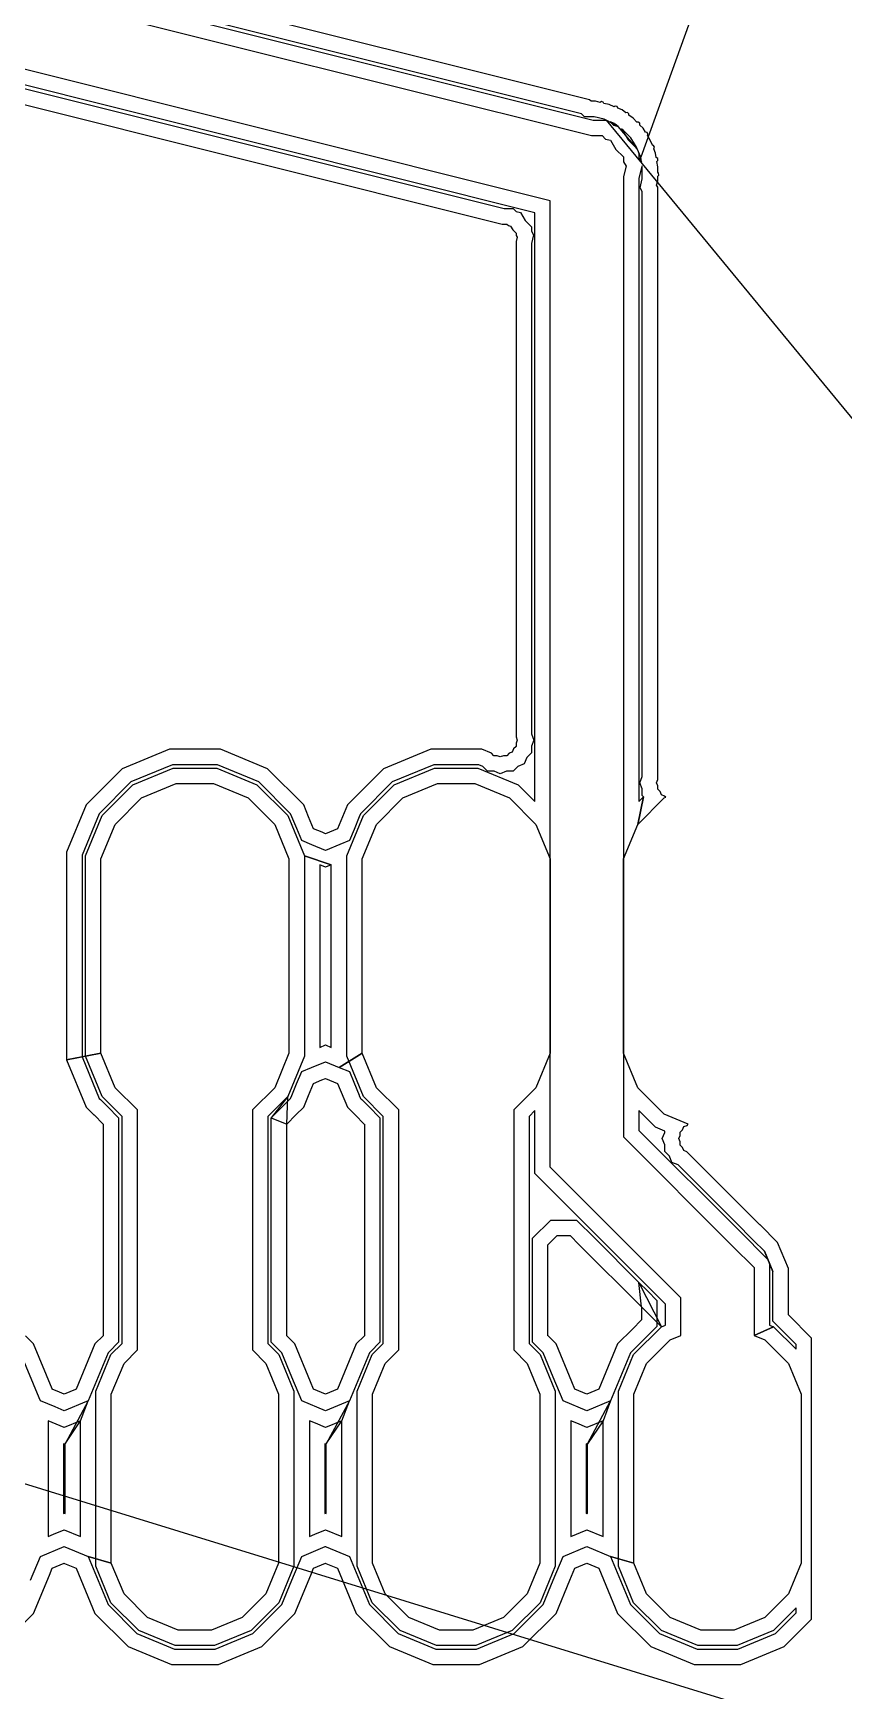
# Model space of a CAD drawing. Extents: x -122 to 0, y 0 to 97.
# Drawn here: x -69.52 to -61.64, y 48.74 to 64.85 of the extents above; entities that cross this region are included whole.
import ezdxf

# ---------------------------------------------------------------- set-up
doc = ezdxf.new("R2010")
doc.units = 0
doc.layers.add('milling', color=1, linetype='CONTINUOUS')
doc.layers.add('rapid_move', color=62, linetype='CONTINUOUS')

msp = doc.modelspace()

# ---------------------------------------------------------------- linework, layer by layer
at = {"layer": 'milling'}
for p, q in [((-73.7894, 66.4347), (-64.0728, 64.0055)), ((-64.1859, 64.0681), (-73.491, 66.3943)), ((-64.1091, 64.2035), (-73.4727, 66.5443)), ((-73.9394, 66.3175), (-64.0911, 63.8555)), ((-64.4905, 63.2224), (-74.3389, 65.6844)), ((-64.6405, 63.1052), (-71.4498, 64.8076)), ((-70.8011, 64.4564), (-64.9571, 62.9955)), ((-70.7243, 64.5918), (-64.9389, 63.1455)), ((-64.0944, 64.1887), (-64.1091, 64.2035)), ((-64.0501, 64.1887), (-64.0944, 64.1887)), ((-64.0069, 64.1779), (-64.0501, 64.1887)), ((-63.9926, 64.1866), (-64.0069, 64.1779)), ((-63.9754, 64.1794), (-63.9926, 64.1866)), ((-63.9688, 64.1683), (-63.9754, 64.1794)), ((-63.9183, 64.1557), (-63.9688, 64.1683)), ((-63.8708, 64.136), (-63.9183, 64.1557)), ((-63.8589, 64.1409), (-63.8708, 64.136)), ((-63.8403, 64.1363), (-63.8589, 64.1409)), ((-63.8338, 64.1206), (-63.8403, 64.1363)), ((-64.1565, 64.0387), (-64.1859, 64.0681)), ((-64.0683, 64.0387), (-64.1565, 64.0387)), ((-64.0728, 64.0055), (-63.948, 64.0055)), ((-64.0654, 64.038), (-64.0683, 64.0387)), ((-64.0654, 64.0379), (-64.0654, 64.038)), ((-63.9659, 64.0131), (-64.0654, 64.0379)), ((-63.9485, 64.0058), (-63.9659, 64.0131)), ((-63.9484, 64.0056), (-63.9485, 64.0058)), ((-63.8306, 63.9449), (-63.9484, 64.0056)), ((-63.948, 64.0055), (-63.9484, 64.0056)), ((-63.9484, 64.0056), (-63.9484, 64.0056)), ((-63.8811, 63.9779), (-63.9098, 63.9897)), ((-63.9098, 63.9897), (-63.8764, 63.9564)), ((-63.8709, 63.9736), (-63.8811, 63.9779)), ((-63.8708, 63.9736), (-63.8709, 63.9736)), ((-63.8674, 63.9722), (-63.8708, 63.9736)), ((-63.8649, 63.9703), (-63.8674, 63.9722)), ((-63.793, 64.1038), (-63.8338, 64.1206)), ((-63.7575, 64.0774), (-63.793, 64.1038)), ((-63.7408, 64.0799), (-63.7575, 64.0774)), ((-63.7276, 64.0667), (-63.7408, 64.0799)), ((-63.7257, 64.0539), (-63.7276, 64.0667)), ((-63.6843, 64.0233), (-63.7257, 64.0539)), ((-63.6476, 63.9865), (-63.6843, 64.0233)), ((-63.6346, 63.9865), (-63.6476, 63.9865)), ((-63.619, 63.975), (-63.6346, 63.9865)), ((-63.619, 63.9579), (-63.619, 63.975)), ((-64.0911, 63.8555), (-63.9876, 63.8555)), ((-63.9876, 63.8555), (-63.9532, 63.821)), ((-63.9532, 63.821), (-63.9058, 63.8092)), ((-63.8764, 63.9564), (-63.8306, 63.9449)), ((-63.8599, 63.9666), (-63.8649, 63.9703)), ((-63.8306, 63.9449), (-63.8599, 63.9666)), ((-63.8599, 63.9666), (-63.8599, 63.9666)), ((-63.6454, 63.7255), (-63.8306, 63.9449)), ((-63.797, 63.9199), (-63.7979, 63.9206)), ((-63.7979, 63.9206), (-63.7336, 63.8135)), ((-63.7968, 63.9199), (-63.797, 63.9199)), ((-63.7822, 63.9091), (-63.7968, 63.9199)), ((-63.769, 63.8959), (-63.7822, 63.9091)), ((-63.769, 63.8956), (-63.769, 63.8959)), ((-63.7067, 63.8335), (-63.769, 63.8956)), ((-63.7336, 63.8135), (-63.6452, 63.7251)), ((-63.6617, 63.7584), (-63.7067, 63.8335)), ((-63.5877, 63.9267), (-63.619, 63.9579)), ((-63.565, 63.8888), (-63.5877, 63.9267)), ((-63.5486, 63.8847), (-63.565, 63.8888)), ((-63.5416, 63.8678), (-63.5486, 63.8847)), ((-63.5448, 63.8552), (-63.5416, 63.8678)), ((-63.518, 63.8105), (-63.5448, 63.8552)), ((-63.4983, 63.7629), (-63.518, 63.8105)), ((-63.9058, 63.8092), (-63.8526, 63.7205)), ((-63.8526, 63.7205), (-63.7794, 63.6473)), ((-63.6616, 63.7584), (-63.6617, 63.7584)), ((-63.6523, 63.7428), (-63.6616, 63.7584)), ((-63.6453, 63.7259), (-63.6523, 63.7428)), ((-63.6454, 63.7255), (-63.6453, 63.7259)), ((-63.6117, 63.6444), (-63.6454, 63.7255)), ((-63.6452, 63.7251), (-63.6454, 63.7255)), ((-63.6454, 63.7255), (-63.6454, 63.7255)), ((-63.6117, 63.6444), (-63.6294, 63.6872)), ((-63.6294, 63.6872), (-63.6294, 63.6399)), ((-63.4865, 63.758), (-63.4983, 63.7629)), ((-63.4765, 63.7414), (-63.4865, 63.758)), ((-63.483, 63.7257), (-63.4765, 63.7414)), ((-63.4661, 63.6851), (-63.483, 63.7257)), ((-63.4596, 63.6411), (-63.4661, 63.6851)), ((-63.7794, 63.6473), (-63.7794, 63.5984)), ((-63.7794, 63.5984), (-63.7543, 63.5566)), ((-63.7543, 63.5566), (-63.7794, 63.4561)), ((-63.6294, 63.6399), (-63.6049, 63.5991)), ((-63.599, 63.5593), (-63.6294, 63.4377)), ((-63.6049, 63.5991), (-63.6117, 63.6444)), ((-63.5988, 63.5576), (-63.599, 63.5593)), ((-63.5986, 63.5575), (-63.5988, 63.5576)), ((-63.5961, 63.5404), (-63.5986, 63.5575)), ((-63.5961, 63.5213), (-63.5961, 63.5404)), ((-63.5961, 63.4331), (-63.5961, 63.5213)), ((-63.4461, 63.6311), (-63.4596, 63.6411)), ((-63.4537, 63.6026), (-63.4461, 63.6128)), ((-63.4461, 63.5513), (-63.4537, 63.6026)), ((-63.4461, 63.6128), (-63.4461, 63.6311)), ((-63.4461, 63.4994), (-63.4461, 63.5513)), ((-63.437, 63.4904), (-63.4461, 63.4994)), ((-63.4342, 63.4711), (-63.437, 63.4904)), ((-63.7794, 63.4561), (-63.7794, 54.1223)), ((-63.6294, 63.4377), (-63.6294, 57.3827)), ((-63.6174, 63.3477), (-63.5961, 63.4331)), ((-63.5961, 63.3123), (-63.6174, 63.3477)), ((-63.4568, 63.3717), (-63.4461, 63.4147)), ((-63.4461, 63.3539), (-63.4568, 63.3717)), ((-63.4461, 63.4592), (-63.4342, 63.4711)), ((-63.4461, 63.4147), (-63.4461, 63.4592)), ((-63.4461, 57.5945), (-63.4461, 63.3539)), ((-64.4905, 54.1223), (-64.4905, 63.2224)), ((-63.5961, 57.6244), (-63.5961, 63.3123)), ((-64.9389, 63.1455), (-64.8508, 63.1455)), ((-64.8508, 63.1455), (-64.8215, 63.1161)), ((-64.8215, 63.1161), (-64.7812, 63.1061)), ((-64.7812, 63.1061), (-64.736, 63.0306)), ((-64.736, 63.0306), (-64.6737, 62.9684)), ((-64.6405, 57.3827), (-64.6405, 63.1052)), ((-64.9571, 62.9955), (-64.9129, 62.9955)), ((-64.9129, 62.9955), (-64.8982, 62.9807)), ((-64.8982, 62.9807), (-64.8779, 62.9757)), ((-64.8779, 62.9757), (-64.8551, 62.9376)), ((-64.8551, 62.9376), (-64.8237, 62.9063)), ((-64.8237, 62.9063), (-64.8237, 62.8854)), ((-64.8237, 62.8854), (-64.8129, 62.8675)), ((-64.8129, 62.8675), (-64.8237, 62.8242)), ((-64.6737, 62.9684), (-64.6737, 62.9269)), ((-64.6737, 62.9269), (-64.6524, 62.8914)), ((-64.6524, 62.8914), (-64.6737, 62.8061)), ((-64.8237, 62.8242), (-64.8237, 58.0098)), ((-64.6737, 62.8061), (-64.6737, 58.0396)), ((-64.8237, 58.0098), (-64.8112, 57.9795)), ((-64.6737, 58.0396), (-64.6488, 57.9794)), ((-68.1931, 57.8895), (-68.6516, 57.6997)), ((-67.6967, 57.8895), (-68.1931, 57.8895)), ((-67.2382, 57.6997), (-67.6967, 57.8895)), ((-65.6531, 57.8895), (-66.1116, 57.6997)), ((-65.1566, 57.8895), (-65.6531, 57.8895)), ((-65.0625, 57.8505), (-65.1566, 57.8895)), ((-65.0392, 57.8272), (-65.0625, 57.8505)), ((-64.8897, 57.8504), (-64.9129, 57.8272)), ((-64.8595, 57.8629), (-64.8897, 57.8504)), ((-64.847, 57.8932), (-64.8595, 57.8629)), ((-64.8237, 57.9164), (-64.847, 57.8932)), ((-64.8112, 57.9795), (-64.8237, 57.9494)), ((-64.8237, 57.9494), (-64.8237, 57.9164)), ((-64.6737, 57.8543), (-64.7198, 57.8083)), ((-64.6488, 57.9794), (-64.6737, 57.9194)), ((-64.6737, 57.9194), (-64.6737, 57.8543)), ((-68.6516, 57.6997), (-69.0027, 57.3486)), ((-68.1633, 57.7395), (-68.5667, 57.5724)), ((-68.5479, 57.5443), (-68.1567, 57.7063)), ((-67.7266, 57.7395), (-68.1633, 57.7395)), ((-68.1567, 57.7063), (-67.7332, 57.7063)), ((-67.7332, 57.7063), (-67.342, 57.5443)), ((-67.3231, 57.5724), (-67.7266, 57.7395)), ((-66.8871, 57.3486), (-67.2382, 57.6997)), ((-66.1116, 57.6997), (-66.4627, 57.3486)), ((-65.6233, 57.7395), (-66.0267, 57.5724)), ((-66.0079, 57.5443), (-65.6167, 57.7063)), ((-65.1865, 57.7395), (-65.6233, 57.7395)), ((-65.6167, 57.7063), (-65.1932, 57.7063)), ((-65.1932, 57.7063), (-64.802, 57.5443)), ((-65.1473, 57.7233), (-65.1865, 57.7395)), ((-65.1013, 57.6772), (-65.1473, 57.7233)), ((-65.0062, 57.8272), (-65.0392, 57.8272)), ((-64.9761, 57.8147), (-65.0062, 57.8272)), ((-64.9458, 57.8272), (-64.9761, 57.8147)), ((-64.9129, 57.8272), (-64.9458, 57.8272)), ((-64.8048, 57.7233), (-64.8508, 57.6772)), ((-64.7447, 57.7481), (-64.8048, 57.7233)), ((-64.7198, 57.8083), (-64.7447, 57.7481)), ((-68.5667, 57.5724), (-68.8754, 57.2637)), ((-68.8473, 57.2449), (-68.5479, 57.5443)), ((-68.4629, 57.4171), (-68.1269, 57.5563)), ((-68.1269, 57.5563), (-67.763, 57.5563)), ((-67.763, 57.5563), (-67.427, 57.4171)), ((-67.342, 57.5443), (-67.0426, 57.2449)), ((-67.0144, 57.2638), (-67.3231, 57.5724)), ((-66.0267, 57.5724), (-66.3354, 57.2638)), ((-66.3073, 57.2449), (-66.0079, 57.5443)), ((-65.9229, 57.4171), (-65.5869, 57.5563)), ((-65.5869, 57.5563), (-65.223, 57.5563)), ((-65.223, 57.5563), (-64.887, 57.4171)), ((-65.0362, 57.6772), (-65.1013, 57.6772)), ((-64.9762, 57.6523), (-65.0362, 57.6772)), ((-64.916, 57.6772), (-64.9762, 57.6523)), ((-64.8508, 57.6772), (-64.916, 57.6772)), ((-64.802, 57.5443), (-64.6405, 57.3827)), ((-63.621, 57.5642), (-63.5961, 57.6244)), ((-63.5961, 57.5043), (-63.621, 57.5642)), ((-63.4586, 57.5643), (-63.4461, 57.5945)), ((-63.4461, 57.5343), (-63.4586, 57.5643)), ((-63.4461, 57.5013), (-63.4461, 57.5343)), ((-68.7201, 57.1599), (-68.4629, 57.4171)), ((-67.427, 57.4171), (-67.1698, 57.1599)), ((-66.1801, 57.1599), (-65.9229, 57.4171)), ((-64.887, 57.4171), (-64.6298, 57.1599)), ((-63.6401, 57.1599), (-63.5845, 57.4276)), ((-63.5845, 57.4276), (-63.6401, 57.1599)), ((-63.6401, 57.1599), (-63.3829, 57.4171)), ((-63.6294, 57.3827), (-63.5845, 57.4276)), ((-63.5961, 57.4392), (-63.5961, 57.5043)), ((-63.5845, 57.4276), (-63.5961, 57.4392)), ((-63.4228, 57.478), (-63.4461, 57.5013)), ((-63.4103, 57.4478), (-63.4228, 57.478)), ((-63.3802, 57.4354), (-63.4103, 57.4478)), ((-63.3829, 57.4171), (-63.368, 57.4232)), ((-63.368, 57.4232), (-63.3802, 57.4354)), ((-69.0027, 57.3486), (-69.1925, 56.8901)), ((-68.8754, 57.2637), (-69.0425, 56.8602)), ((-69.0093, 56.8537), (-68.8473, 57.2449)), ((-67.0426, 57.2449), (-66.8806, 56.8537)), ((-67.0021, 57.2341), (-67.0144, 57.2638)), ((-66.9544, 57.1187), (-67.0022, 57.2341)), ((-67.0022, 57.2341), (-67.0021, 57.2341)), ((-66.8398, 57.2341), (-66.8871, 57.3486)), ((-66.7916, 57.1174), (-66.8398, 57.2341)), ((-66.4627, 57.3486), (-66.5583, 57.1174)), ((-66.4693, 56.8537), (-66.3073, 57.2449)), ((-66.3477, 57.2338), (-66.3985, 57.1113)), ((-66.3354, 57.2638), (-66.3478, 57.2339)), ((-66.3478, 57.2339), (-66.3477, 57.2338)), ((-68.8593, 56.8239), (-68.7201, 57.1599)), ((-67.1698, 57.1599), (-67.0306, 56.8239)), ((-66.9065, 57.0027), (-66.9544, 57.1187)), ((-66.7082, 57.083), (-66.7916, 57.1174)), ((-66.6751, 57.0692), (-66.7082, 57.083)), ((-66.675, 57.0693), (-66.6751, 57.0692)), ((-66.5583, 57.1174), (-66.675, 57.0692)), ((-66.675, 57.0692), (-66.675, 57.0693)), ((-66.3985, 57.1113), (-66.4435, 57.0026)), ((-66.3193, 56.8239), (-66.1801, 57.1599)), ((-64.6298, 57.1599), (-64.4906, 56.8239)), ((-63.7793, 56.8239), (-63.6401, 57.1599)), ((-69.1925, 56.8901), (-69.1925, 54.8697)), ((-66.9064, 57.0027), (-66.9065, 57.0027)), ((-66.9064, 57.0026), (-66.9064, 57.0027)), ((-66.8088, 56.9622), (-66.9064, 57.0026)), ((-66.6752, 56.9068), (-66.8088, 56.9622)), ((-66.6751, 56.9069), (-66.6752, 56.9068)), ((-66.675, 56.9068), (-66.6751, 56.9069)), ((-66.5378, 56.9636), (-66.675, 56.9068)), ((-66.4436, 57.0025), (-66.5378, 56.9636)), ((-66.4435, 57.0026), (-66.4436, 57.0026)), ((-66.4436, 57.0026), (-66.4436, 57.0025)), ((-69.0425, 56.8602), (-69.0425, 54.8995)), ((-69.0093, 54.9062), (-69.0093, 56.8537)), ((-68.8593, 54.936), (-68.8593, 56.8239)), ((-67.0306, 56.8239), (-67.0306, 54.936)), ((-66.8806, 56.8537), (-66.6193, 56.7675)), ((-66.6193, 56.7675), (-66.8806, 56.8537)), ((-66.8806, 56.8537), (-66.8806, 54.9062)), ((-66.6752, 56.7444), (-66.7306, 56.7675)), ((-66.7306, 56.7675), (-66.7306, 54.9923)), ((-66.6751, 56.7445), (-66.6752, 56.7444)), ((-66.675, 56.7444), (-66.6751, 56.7445)), ((-66.6193, 56.7675), (-66.675, 56.7444)), ((-66.6193, 54.9923), (-66.6193, 56.7675)), ((-66.4693, 54.9062), (-66.4693, 56.8537)), ((-66.3193, 54.936), (-66.3193, 56.8239)), ((-64.4906, 56.8239), (-64.4906, 54.936)), ((-63.7793, 54.936), (-63.7793, 56.8239)), ((-66.7306, 54.9923), (-66.6752, 55.0154)), ((-66.6752, 55.0154), (-66.675, 55.0153)), ((-66.675, 55.0153), (-66.675, 55.0154)), ((-66.675, 55.0154), (-66.6193, 54.9923)), ((-69.1925, 54.8697), (-68.8593, 54.936)), ((-69.0425, 54.8995), (-69.1925, 54.8697)), ((-69.1925, 54.8697), (-69.0027, 54.4111)), ((-69.0093, 54.9062), (-69.0425, 54.8995)), ((-69.0425, 54.8995), (-68.8755, 54.4961)), ((-68.8593, 54.936), (-69.0093, 54.9062)), ((-68.8473, 54.515), (-69.0093, 54.9062)), ((-68.7201, 54.6), (-68.8593, 54.936)), ((-67.0306, 54.936), (-67.1698, 54.6)), ((-66.8806, 54.9062), (-67.0426, 54.515)), ((-66.9064, 54.7572), (-66.8124, 54.7961)), ((-66.8124, 54.7961), (-66.6752, 54.853)), ((-66.6752, 54.853), (-66.675, 54.8529)), ((-66.675, 54.8529), (-66.675, 54.853)), ((-66.675, 54.853), (-66.5414, 54.7977)), ((-66.5414, 54.7977), (-66.3193, 54.936)), ((-66.3193, 54.936), (-66.5414, 54.7977)), ((-66.5414, 54.7977), (-66.4436, 54.7573)), ((-66.3073, 54.515), (-66.4693, 54.9062)), ((-66.1801, 54.6), (-66.3193, 54.936)), ((-64.4906, 54.936), (-64.6298, 54.6)), ((-63.6401, 54.6), (-63.7793, 54.936)), ((-67.0022, 54.5257), (-66.9563, 54.6366)), ((-66.9563, 54.6366), (-66.9065, 54.7571)), ((-66.9065, 54.7571), (-66.9064, 54.7571)), ((-66.9064, 54.7571), (-66.9064, 54.7572)), ((-66.8398, 54.5257), (-66.7916, 54.6424)), ((-66.7916, 54.6424), (-66.71, 54.6761)), ((-66.71, 54.6761), (-66.6751, 54.6906)), ((-66.6751, 54.6906), (-66.675, 54.6905)), ((-66.675, 54.6905), (-66.675, 54.6906)), ((-66.675, 54.6906), (-66.5583, 54.6424)), ((-66.5583, 54.6424), (-66.4626, 54.4111)), ((-66.4436, 54.7573), (-66.4436, 54.7572)), ((-66.4436, 54.7572), (-66.4435, 54.7572)), ((-66.4435, 54.7572), (-66.4002, 54.6525)), ((-66.4002, 54.6525), (-66.3477, 54.526)), ((-68.8755, 54.4961), (-68.8641, 54.4848)), ((-68.8641, 54.4848), (-68.8641, 54.4848)), ((-68.8641, 54.4848), (-68.864, 54.4848)), ((-68.864, 54.4848), (-68.7951, 54.4158)), ((-68.6537, 54.3215), (-68.8473, 54.515)), ((-68.5037, 54.3837), (-68.7201, 54.6)), ((-67.1698, 54.6), (-67.3862, 54.3837)), ((-67.0426, 54.515), (-67.2362, 54.3215)), ((-67.0426, 54.515), (-67.2029, 54.3078)), ((-67.0978, 54.4127), (-67.0258, 54.4848)), ((-67.0529, 54.2456), (-67.0426, 54.515)), ((-67.0258, 54.4848), (-67.0257, 54.4848)), ((-67.0257, 54.4848), (-67.0144, 54.4961)), ((-67.0144, 54.4961), (-67.0021, 54.5257)), ((-67.0021, 54.5257), (-67.0022, 54.5257)), ((-66.8871, 54.4111), (-66.8398, 54.5257)), ((-66.3477, 54.526), (-66.3478, 54.5259)), ((-66.3478, 54.5259), (-66.3354, 54.4961)), ((-66.3354, 54.4961), (-66.3241, 54.4848)), ((-66.3241, 54.4848), (-66.324, 54.4848)), ((-66.324, 54.4848), (-66.2551, 54.4158)), ((-66.1137, 54.3215), (-66.3073, 54.515)), ((-65.9637, 54.3837), (-66.1801, 54.6)), ((-64.6298, 54.6), (-64.8462, 54.3837)), ((-63.3829, 54.3428), (-63.6401, 54.6)), ((-69.0027, 54.4111), (-68.9262, 54.3348)), ((-68.9262, 54.3348), (-68.9262, 54.3348)), ((-68.9262, 54.3348), (-68.9261, 54.3348)), ((-68.9261, 54.3348), (-68.8386, 54.2472)), ((-68.7951, 54.4158), (-68.6869, 54.3078)), ((-68.6869, 54.3078), (-68.6869, 54.0573)), ((-68.6537, 52.113), (-68.6537, 54.3215)), ((-68.5037, 52.051), (-68.5037, 54.3837)), ((-67.3862, 54.3837), (-67.3862, 52.051)), ((-67.2362, 54.3215), (-67.2362, 52.113)), ((-67.2029, 54.3078), (-67.0978, 54.4127)), ((-67.2029, 54.3077), (-67.2029, 54.3078)), ((-67.2029, 54.3078), (-67.0529, 54.2456)), ((-67.2029, 52.377), (-67.2029, 54.3077)), ((-67.0529, 54.2456), (-66.9637, 54.3348)), ((-66.9637, 54.3348), (-66.9636, 54.3348)), ((-66.9636, 54.3348), (-66.8871, 54.4111)), ((-66.8871, 54.4111), (-66.8871, 54.4111)), ((-66.4626, 54.4111), (-66.3862, 54.3348)), ((-66.3862, 54.3348), (-66.3861, 54.3348)), ((-66.3861, 54.3348), (-66.2986, 54.2472)), ((-66.2551, 54.4158), (-66.1469, 54.3078)), ((-66.1469, 54.3078), (-66.1469, 54.0573)), ((-66.1137, 52.113), (-66.1137, 54.3215)), ((-65.9637, 52.051), (-65.9637, 54.3837)), ((-64.8462, 54.3837), (-64.8462, 52.051)), ((-64.6405, 54.3772), (-64.6962, 54.3215)), ((-64.6962, 54.3215), (-64.6962, 52.113)), ((-64.6405, 54.1844), (-64.6405, 54.3772)), ((-63.4679, 54.2156), (-63.6294, 54.3772)), ((-63.6294, 54.3772), (-63.6294, 54.1844)), ((-63.1493, 54.2461), (-63.3829, 54.3428)), ((-68.8386, 54.2472), (-68.8369, 54.2456)), ((-68.8369, 54.2456), (-68.8369, 54.1194)), ((-67.0529, 52.315), (-67.0529, 54.2456)), ((-66.2986, 54.2472), (-66.2969, 54.2456)), ((-66.2969, 54.2456), (-66.2969, 54.1194)), ((-64.6405, 53.7655), (-64.6405, 54.1844)), ((-63.6294, 54.1844), (-62.6555, 53.2105)), ((-63.3776, 54.1782), (-63.4679, 54.2156)), ((-63.4025, 54.1063), (-63.3776, 54.1656)), ((-63.3776, 54.1656), (-63.3776, 54.1782)), ((-63.2276, 54.1679), (-63.2041, 54.1914)), ((-63.2276, 54.1353), (-63.2276, 54.1679)), ((-63.2041, 54.1914), (-63.1913, 54.2219)), ((-63.1913, 54.2219), (-63.1613, 54.2341)), ((-63.1613, 54.2341), (-63.1493, 54.2461)), ((-68.8369, 54.1194), (-68.8369, 52.3149)), ((-68.6869, 54.0573), (-68.6869, 52.3769)), ((-66.2969, 54.1194), (-66.2969, 52.315)), ((-66.1469, 54.0573), (-66.1469, 52.377)), ((-64.4905, 53.8276), (-64.4905, 54.1223)), ((-63.7794, 54.1223), (-62.7176, 53.0605)), ((-63.3776, 54.0453), (-63.4025, 54.1063)), ((-63.3776, 53.9795), (-63.3776, 54.0453)), ((-63.2401, 54.1056), (-63.2276, 54.1353)), ((-63.2276, 54.0749), (-63.2401, 54.1056)), ((-63.2276, 54.0416), (-63.2276, 54.0749)), ((-63.2046, 54.0187), (-63.2276, 54.0416)), ((-63.1924, 53.9887), (-63.2046, 54.0187)), ((-63.1619, 53.9759), (-63.1924, 53.9887)), ((-63.2205, 52.5576), (-64.4905, 53.8276)), ((-63.3322, 53.9341), (-63.3776, 53.9795)), ((-63.3078, 53.8744), (-63.3322, 53.9341)), ((-63.247, 53.8489), (-63.3078, 53.8744)), ((-62.6909, 53.2928), (-63.247, 53.8489)), ((-62.5409, 53.3549), (-63.1619, 53.9759)), ((-63.3705, 52.4955), (-64.6405, 53.7655)), ((-62.4517, 53.2657), (-62.5409, 53.3549)), ((-64.6629, 53.1363), (-64.4858, 53.3134)), ((-64.4858, 53.3134), (-64.2353, 53.3134)), ((-64.2353, 53.3134), (-64.0582, 53.1363)), ((-62.5138, 53.1157), (-62.6909, 53.2928)), ((-62.6555, 53.2105), (-62.3748, 52.9297)), ((-62.4516, 53.2657), (-62.4517, 53.2657)), ((-62.2808, 53.095), (-62.4516, 53.2657)), ((-64.6629, 52.377), (-64.6629, 53.1363)), ((-64.5129, 53.0742), (-64.4237, 53.1634)), ((-64.5129, 52.315), (-64.5129, 53.0742)), ((-64.4237, 53.1634), (-64.2974, 53.1634)), ((-64.2974, 53.1634), (-64.2082, 53.0742)), ((-64.2082, 53.0742), (-63.603, 52.469)), ((-64.0582, 53.1363), (-63.6301, 52.7082)), ((-62.7176, 53.0605), (-62.5094, 52.8523)), ((-62.5137, 53.1157), (-62.5138, 53.1157)), ((-62.4081, 53.0101), (-62.5137, 53.1157)), ((-62.1761, 52.8419), (-62.2808, 53.095)), ((-62.5094, 52.8523), (-62.5094, 52.1928)), ((-62.3261, 52.8121), (-62.4081, 53.0101)), ((-62.3748, 52.9297), (-62.4081, 53.0101)), ((-62.4081, 53.0101), (-62.3261, 52.8121)), ((-62.3261, 52.8121), (-62.3594, 52.8927)), ((-62.3594, 52.8927), (-62.3594, 52.2929)), ((-63.603, 52.469), (-63.6301, 52.7082)), ((-63.6301, 52.7082), (-63.63, 52.7082)), ((-63.6301, 52.7082), (-63.6301, 52.7082)), ((-63.6301, 52.7082), (-63.4103, 52.2765)), ((-63.63, 52.7082), (-63.5428, 52.6208)), ((-62.3261, 52.5805), (-62.3261, 52.8121)), ((-62.1761, 52.5184), (-62.1761, 52.8419)), ((-63.5428, 52.6208), (-63.453, 52.5311)), ((-63.453, 52.5311), (-63.453, 52.2806)), ((-63.2205, 52.1928), (-63.2205, 52.5576)), ((-62.3261, 52.33), (-62.3261, 52.5805)), ((-68.6869, 52.3769), (-68.6868, 52.3769)), ((-68.6868, 52.3769), (-68.6869, 52.2529)), ((-67.203, 52.3769), (-67.2029, 52.377)), ((-67.2029, 52.2504), (-67.203, 52.3769)), ((-66.1469, 52.377), (-66.1468, 52.3769)), ((-66.1468, 52.3769), (-66.1469, 52.2529)), ((-64.663, 52.3769), (-64.6629, 52.377)), ((-64.6629, 52.2504), (-64.663, 52.3769)), ((-63.4103, 52.2765), (-63.603, 52.469)), ((-63.603, 52.469), (-63.603, 52.3427)), ((-63.3705, 52.2929), (-63.3705, 52.4955)), ((-62.1761, 52.3921), (-62.1761, 52.5184)), ((-61.9505, 52.1665), (-62.1761, 52.3921)), ((-68.8369, 52.3149), (-68.8368, 52.3149)), ((-68.8368, 52.3149), (-68.8369, 52.2524)), ((-68.8369, 52.2524), (-68.8369, 52.1888)), ((-68.6869, 52.2529), (-68.6869, 52.1267)), ((-67.2029, 52.1267), (-67.2029, 52.2504)), ((-67.053, 52.3149), (-67.0529, 52.315)), ((-67.0529, 52.2512), (-67.053, 52.3149)), ((-67.0529, 52.1888), (-67.0529, 52.2512)), ((-66.2969, 52.315), (-66.2968, 52.3149)), ((-66.2968, 52.3149), (-66.2969, 52.2524)), ((-66.2969, 52.2524), (-66.2969, 52.1888)), ((-66.1469, 52.2529), (-66.1469, 52.1267)), ((-64.6629, 52.1267), (-64.6629, 52.2504)), ((-64.513, 52.3149), (-64.5129, 52.315)), ((-64.5129, 52.2512), (-64.513, 52.3149)), ((-64.5129, 52.1888), (-64.5129, 52.2512)), ((-63.6923, 52.2535), (-63.8365, 52.1095)), ((-63.6922, 52.2535), (-63.6923, 52.2535)), ((-63.603, 52.3427), (-63.6922, 52.2535)), ((-63.6811, 52.0057), (-63.4103, 52.2765)), ((-63.453, 52.2805), (-63.5803, 52.1534)), ((-63.453, 52.2806), (-63.453, 52.2805)), ((-63.4103, 52.2765), (-63.3705, 52.2929)), ((-62.5094, 52.1928), (-62.3196, 52.2765)), ((-62.3196, 52.2765), (-62.5094, 52.1928)), ((-62.3594, 52.2929), (-62.3196, 52.2765)), ((-62.1005, 52.1044), (-62.3261, 52.33)), ((-62.3196, 52.2765), (-62.1005, 52.0573)), ((-69.5133, 52.1092), (-69.5917, 52.1877)), ((-69.3333, 51.6745), (-69.5133, 52.1092)), ((-68.9166, 52.1092), (-69.0983, 51.6702)), ((-68.8369, 52.1888), (-68.9166, 52.1092)), ((-68.687, 52.1264), (-68.7798, 52.0339)), ((-68.7611, 52.0057), (-68.6537, 52.113)), ((-68.6869, 52.1267), (-68.687, 52.1266)), ((-68.687, 52.1266), (-68.687, 52.1264)), ((-68.634, 51.9208), (-68.5037, 52.051)), ((-67.3862, 52.051), (-67.2559, 51.9208)), ((-67.2362, 52.113), (-67.1288, 52.0057)), ((-67.2028, 52.1266), (-67.2029, 52.1267)), ((-67.2028, 52.1264), (-67.2028, 52.1266)), ((-67.1086, 52.0325), (-67.2028, 52.1264)), ((-67.0528, 52.1887), (-67.0529, 52.1888)), ((-67.0517, 52.1877), (-67.0528, 52.1887)), ((-66.9732, 52.1092), (-67.0517, 52.1877)), ((-66.8213, 51.7421), (-66.9732, 52.1092)), ((-66.3766, 52.1092), (-66.5583, 51.6702)), ((-66.2969, 52.1888), (-66.3766, 52.1092)), ((-66.147, 52.1264), (-66.2398, 52.0339)), ((-66.2211, 52.0057), (-66.1137, 52.113)), ((-66.1469, 52.1267), (-66.147, 52.1266)), ((-66.147, 52.1266), (-66.147, 52.1264)), ((-66.094, 51.9208), (-65.9637, 52.051)), ((-64.8462, 52.051), (-64.7159, 51.9208)), ((-64.6962, 52.113), (-64.5888, 52.0057)), ((-64.6628, 52.1266), (-64.6629, 52.1267)), ((-64.6628, 52.1264), (-64.6628, 52.1266)), ((-64.5686, 52.0325), (-64.6628, 52.1264)), ((-64.5128, 52.1887), (-64.5129, 52.1888)), ((-64.5117, 52.1877), (-64.5128, 52.1887)), ((-64.4332, 52.1092), (-64.5117, 52.1877)), ((-64.2813, 51.7421), (-64.4332, 52.1092)), ((-63.8365, 52.1095), (-64.0183, 51.6702)), ((-63.6302, 52.1035), (-63.7093, 52.0245)), ((-63.6301, 52.1035), (-63.6302, 52.1035)), ((-63.5803, 52.1534), (-63.6301, 52.1035)), ((-63.554, 51.9208), (-63.3254, 52.1494)), ((-63.3254, 52.1494), (-63.2205, 52.1928)), ((-62.5094, 52.1928), (-62.4045, 52.1494)), ((-62.4045, 52.1494), (-62.1759, 51.9208)), ((-62.1005, 52.0573), (-62.1005, 52.1044)), ((-61.9505, 49.4333), (-61.9505, 52.1665)), ((-69.4583, 51.5842), (-69.6405, 52.0244)), ((-68.7893, 52.0244), (-68.9835, 51.5554)), ((-68.9077, 51.6519), (-68.7611, 52.0057)), ((-68.7798, 52.0339), (-68.7893, 52.0244)), ((-68.7577, 51.6221), (-68.634, 51.9208)), ((-67.2559, 51.9208), (-67.1322, 51.6221)), ((-67.1288, 52.0057), (-66.9822, 51.6519)), ((-67.1005, 52.0244), (-67.1086, 52.0325)), ((-67.0022, 51.7869), (-67.1005, 52.0244)), ((-66.2493, 52.0244), (-66.4435, 51.5554)), ((-66.3677, 51.6519), (-66.2211, 52.0057)), ((-66.2398, 52.0339), (-66.2493, 52.0244)), ((-66.2177, 51.6221), (-66.094, 51.9208)), ((-64.7159, 51.9208), (-64.5922, 51.6221)), ((-64.5888, 52.0057), (-64.4422, 51.6519)), ((-64.5605, 52.0244), (-64.5686, 52.0325)), ((-64.4621, 51.7869), (-64.5605, 52.0244)), ((-63.7093, 52.0245), (-63.9035, 51.5554)), ((-63.8277, 51.6519), (-63.6811, 52.0057)), ((-63.6777, 51.6221), (-63.554, 51.9208)), ((-62.1759, 51.9208), (-62.0522, 51.6221)), ((-66.9064, 51.5554), (-67.0022, 51.7869)), ((-66.7916, 51.6702), (-66.8213, 51.7421)), ((-64.3664, 51.5554), (-64.4622, 51.7869)), ((-64.4622, 51.7869), (-64.4621, 51.7869)), ((-64.2516, 51.6702), (-64.2813, 51.7421)), ((-69.4464, 51.5554), (-69.4583, 51.5842)), ((-69.3316, 51.6702), (-69.3333, 51.6745)), ((-69.2603, 51.6408), (-69.3316, 51.6702)), ((-69.215, 51.622), (-69.2603, 51.6408)), ((-69.1054, 51.6673), (-69.215, 51.622)), ((-69.0983, 51.6702), (-69.1054, 51.6673)), ((-68.9077, 49.948), (-68.9077, 51.6519)), ((-68.7577, 49.9778), (-68.7577, 51.6221)), ((-67.1322, 51.6221), (-67.1322, 49.9778)), ((-66.9822, 51.6519), (-66.9822, 49.948)), ((-66.675, 51.622), (-66.7916, 51.6702)), ((-66.5583, 51.6702), (-66.675, 51.622)), ((-66.3677, 49.948), (-66.3677, 51.6519)), ((-66.2177, 49.9778), (-66.2177, 51.6221)), ((-64.5922, 51.6221), (-64.5922, 49.9778)), ((-64.4422, 51.6519), (-64.4422, 49.948)), ((-64.135, 51.622), (-64.2516, 51.6702)), ((-64.0183, 51.6702), (-64.135, 51.622)), ((-63.8277, 49.948), (-63.8277, 51.6519)), ((-63.6777, 49.9778), (-63.6777, 51.6221)), ((-62.0522, 51.6221), (-62.0522, 49.9778)), ((-69.3049, 51.4969), (-69.4464, 51.5554)), ((-69.215, 51.4596), (-69.3049, 51.4969)), ((-68.9977, 51.5496), (-69.215, 51.4596)), ((-68.9835, 51.5554), (-69.2077, 51.138)), ((-69.0577, 51.3624), (-68.9835, 51.5554)), ((-68.9835, 51.5554), (-68.9977, 51.5496)), ((-66.675, 51.4596), (-66.9064, 51.5554)), ((-66.4435, 51.5554), (-66.675, 51.4596)), ((-66.4435, 51.5554), (-66.6677, 51.138)), ((-66.5177, 51.3624), (-66.4435, 51.5554)), ((-64.135, 51.4596), (-64.3664, 51.5554)), ((-63.9035, 51.5554), (-64.135, 51.4596)), ((-64.1277, 51.138), (-63.9035, 51.5554)), ((-63.9035, 51.5554), (-63.9777, 51.3624)), ((-69.2151, 51.2972), (-69.3722, 51.3624)), ((-69.3722, 51.3624), (-69.3722, 50.2374)), ((-69.215, 51.2973), (-69.2151, 51.2972)), ((-69.0577, 51.3624), (-69.215, 51.2972)), ((-69.215, 51.2972), (-69.215, 51.2973)), ((-69.2077, 51.138), (-69.0577, 51.3624)), ((-69.0577, 50.2374), (-69.0577, 51.3624)), ((-69.0577, 51.3624), (-69.0577, 51.3624)), ((-66.7737, 51.3381), (-66.8322, 51.3624)), ((-66.8322, 51.3624), (-66.8322, 50.2374)), ((-66.6751, 51.2972), (-66.7737, 51.3381)), ((-66.675, 51.2973), (-66.6751, 51.2972)), ((-66.5177, 51.3624), (-66.675, 51.2972)), ((-66.675, 51.2972), (-66.675, 51.2973)), ((-66.6677, 51.138), (-66.5177, 51.3624)), ((-66.5177, 50.2374), (-66.5177, 51.3624)), ((-66.5177, 51.3624), (-66.5177, 51.3624)), ((-64.2337, 51.3381), (-64.2922, 51.3624)), ((-64.2922, 51.3624), (-64.2922, 50.2374)), ((-64.1351, 51.2972), (-64.2337, 51.3381)), ((-64.135, 51.2973), (-64.1351, 51.2972)), ((-63.9777, 51.3624), (-64.135, 51.2972)), ((-64.135, 51.2972), (-64.135, 51.2973)), ((-63.9777, 51.3624), (-64.1277, 51.138)), ((-63.9777, 50.2374), (-63.9777, 51.3624)), ((-69.2151, 51.1349), (-69.2222, 51.1379)), ((-69.2222, 51.1379), (-69.2222, 50.4619)), ((-69.215, 51.135), (-69.2151, 51.1349)), ((-69.2077, 51.138), (-69.215, 51.1349)), ((-69.215, 51.1349), (-69.215, 51.135)), ((-69.2077, 50.4618), (-69.2077, 51.138)), ((-66.6751, 51.1349), (-66.6822, 51.1379)), ((-66.6822, 51.1379), (-66.6822, 50.4619)), ((-66.675, 51.135), (-66.6751, 51.1349)), ((-66.6677, 51.138), (-66.675, 51.1349)), ((-66.675, 51.1349), (-66.675, 51.135)), ((-66.6677, 50.4618), (-66.6677, 51.138)), ((-64.1351, 51.1349), (-64.1422, 51.1379)), ((-64.1422, 51.1379), (-64.1422, 50.4619)), ((-64.135, 51.135), (-64.1351, 51.1349)), ((-64.1277, 51.138), (-64.135, 51.1349)), ((-64.135, 51.1349), (-64.135, 51.135)), ((-64.1277, 50.4619), (-64.1277, 51.138)), ((-64.1277, 51.138), (-64.1277, 51.138)), ((-69.2222, 50.4619), (-69.2151, 50.4649)), ((-69.2151, 50.4649), (-69.215, 50.4648)), ((-69.215, 50.4648), (-69.215, 50.4649)), ((-69.215, 50.4649), (-69.2077, 50.4618)), ((-66.6822, 50.4619), (-66.6751, 50.4649)), ((-66.6751, 50.4649), (-66.675, 50.4648)), ((-66.675, 50.4648), (-66.675, 50.4649)), ((-66.675, 50.4649), (-66.6677, 50.4618)), ((-64.1422, 50.4619), (-64.1351, 50.4649)), ((-64.1351, 50.4649), (-64.135, 50.4648)), ((-64.135, 50.4648), (-64.135, 50.4649)), ((-64.135, 50.4649), (-64.1277, 50.4619)), ((-69.3191, 50.2594), (-69.2151, 50.3026)), ((-69.2151, 50.3026), (-69.215, 50.3025)), ((-69.215, 50.3025), (-69.215, 50.3026)), ((-69.215, 50.3026), (-69.0577, 50.2374)), ((-66.7791, 50.2594), (-66.6751, 50.3026)), ((-66.6751, 50.3026), (-66.675, 50.3025)), ((-66.675, 50.3025), (-66.675, 50.3026)), ((-66.675, 50.3026), (-66.5177, 50.2374)), ((-64.2922, 50.2374), (-64.1412, 50.3)), ((-64.1412, 50.3), (-64.1351, 50.3026)), ((-64.1351, 50.3026), (-64.135, 50.3025)), ((-64.135, 50.3025), (-64.135, 50.3026)), ((-64.135, 50.3026), (-63.9777, 50.2374)), ((-69.4464, 50.0444), (-69.2175, 50.1391)), ((-69.3722, 50.2374), (-69.3191, 50.2594)), ((-69.2175, 50.1391), (-69.215, 50.1402)), ((-69.215, 50.1402), (-69.2087, 50.1376)), ((-69.2087, 50.1376), (-68.9835, 50.0444)), ((-66.9064, 50.0444), (-66.6775, 50.1391)), ((-66.8322, 50.2374), (-66.7791, 50.2594)), ((-66.6775, 50.1391), (-66.675, 50.1402)), ((-66.675, 50.1402), (-66.6687, 50.1376)), ((-66.6687, 50.1376), (-66.4435, 50.0444)), ((-64.3664, 50.0444), (-64.135, 50.1402)), ((-64.135, 50.1402), (-63.9035, 50.0444)), ((-69.5422, 49.8129), (-69.4464, 50.0444)), ((-69.3316, 49.9296), (-69.2162, 49.9772)), ((-69.2162, 49.9772), (-69.215, 49.9778)), ((-69.215, 49.9778), (-69.2118, 49.9765)), ((-69.2118, 49.9765), (-69.0983, 49.9296)), ((-68.9835, 50.0444), (-68.7577, 49.9778)), ((-68.7577, 49.9778), (-68.9835, 50.0444)), ((-68.9835, 50.0444), (-68.7893, 49.5753)), ((-68.634, 49.6791), (-68.7577, 49.9778)), ((-67.1322, 49.9778), (-67.2559, 49.6791)), ((-67.0022, 49.8129), (-66.9064, 50.0444)), ((-66.7916, 49.9296), (-66.6762, 49.9772)), ((-66.6762, 49.9772), (-66.675, 49.9778)), ((-66.675, 49.9778), (-66.6718, 49.9765)), ((-66.6718, 49.9765), (-66.5583, 49.9296)), ((-66.4435, 50.0444), (-66.2493, 49.5753)), ((-66.094, 49.6791), (-66.2177, 49.9778)), ((-64.5922, 49.9778), (-64.7159, 49.6791)), ((-64.4622, 49.8129), (-64.3664, 50.0444)), ((-64.2516, 49.9296), (-64.135, 49.9778)), ((-64.135, 49.9778), (-64.0183, 49.9296)), ((-63.9035, 50.0444), (-63.6777, 49.9778)), ((-63.6777, 49.9778), (-63.9035, 50.0444)), ((-63.9035, 50.0444), (-63.7092, 49.5753)), ((-63.554, 49.6791), (-63.6777, 49.9778)), ((-62.0522, 49.9778), (-62.1759, 49.6791)), ((-69.5133, 49.4904), (-69.3597, 49.8614)), ((-69.3597, 49.8614), (-69.3316, 49.9296)), ((-69.0983, 49.9296), (-68.9165, 49.4904)), ((-68.7611, 49.5942), (-68.9077, 49.948)), ((-66.9822, 49.948), (-67.1288, 49.5942)), ((-67.1006, 49.5752), (-67.0021, 49.8129)), ((-67.0021, 49.8129), (-67.0022, 49.8129)), ((-66.9733, 49.4904), (-66.8197, 49.8614)), ((-66.8197, 49.8614), (-66.7916, 49.9296)), ((-66.5583, 49.9296), (-66.3765, 49.4904)), ((-66.2211, 49.5942), (-66.3677, 49.948)), ((-66.3677, 49.948), (-66.3677, 49.948)), ((-64.4422, 49.948), (-64.5888, 49.5942)), ((-64.5606, 49.5752), (-64.4622, 49.8129)), ((-64.4333, 49.4904), (-64.2998, 49.8129)), ((-64.2998, 49.8129), (-64.2516, 49.9296)), ((-64.0183, 49.9296), (-63.8365, 49.4904)), ((-63.6811, 49.5942), (-63.8277, 49.948)), ((-68.4054, 49.4505), (-68.634, 49.6791)), ((-67.2559, 49.6791), (-67.4845, 49.4505)), ((-65.8654, 49.4505), (-66.094, 49.6791)), ((-64.7159, 49.6791), (-64.9445, 49.4505)), ((-63.3254, 49.4505), (-63.554, 49.6791)), ((-62.1759, 49.6791), (-62.4045, 49.4505)), ((-69.8358, 49.1679), (-69.5133, 49.4904)), ((-68.9165, 49.4904), (-68.594, 49.1679)), ((-68.7893, 49.5753), (-68.5091, 49.2951)), ((-68.4903, 49.3234), (-68.7611, 49.5942)), ((-67.1288, 49.5942), (-67.3996, 49.3234)), ((-67.3807, 49.2951), (-67.1006, 49.5752)), ((-67.2958, 49.1679), (-66.9733, 49.4904)), ((-66.3765, 49.4904), (-66.054, 49.1679)), ((-66.2493, 49.5753), (-65.9691, 49.2951)), ((-65.9503, 49.3234), (-66.2211, 49.5942)), ((-64.5888, 49.5942), (-64.8596, 49.3234)), ((-64.8407, 49.2951), (-64.5606, 49.5752)), ((-64.7558, 49.1679), (-64.4333, 49.4904)), ((-63.8365, 49.4904), (-63.514, 49.1679)), ((-63.7092, 49.5753), (-63.4291, 49.2952)), ((-63.4103, 49.3234), (-63.6811, 49.5942)), ((-62.1005, 49.5426), (-62.3196, 49.3234)), ((-62.3007, 49.2952), (-62.1005, 49.4954)), ((-62.1005, 49.4954), (-62.1005, 49.5426)), ((-68.1365, 49.1768), (-68.4903, 49.3234)), ((-68.1067, 49.3268), (-68.4054, 49.4505)), ((-67.7832, 49.3268), (-68.1067, 49.3268)), ((-67.4845, 49.4505), (-67.7832, 49.3268)), ((-67.3996, 49.3234), (-67.7534, 49.1768)), ((-65.5965, 49.1768), (-65.9503, 49.3234)), ((-65.5667, 49.3268), (-65.8654, 49.4505)), ((-65.2432, 49.3268), (-65.5667, 49.3268)), ((-64.9445, 49.4505), (-65.2432, 49.3268)), ((-64.8596, 49.3234), (-65.2134, 49.1768)), ((-63.0565, 49.1768), (-63.4103, 49.3234)), ((-63.0267, 49.3268), (-63.3254, 49.4505)), ((-62.7032, 49.3268), (-63.0267, 49.3268)), ((-62.4045, 49.4505), (-62.7032, 49.3268)), ((-62.3196, 49.3234), (-62.6734, 49.1768)), ((-62.2158, 49.1679), (-61.9505, 49.4333)), ((-68.594, 49.1679), (-68.1728, 48.9935)), ((-68.5091, 49.2951), (-68.1429, 49.1435)), ((-67.7534, 49.1768), (-68.1365, 49.1768)), ((-67.7469, 49.1435), (-67.3807, 49.2951)), ((-67.717, 48.9935), (-67.2958, 49.1679)), ((-66.054, 49.1679), (-65.6328, 48.9935)), ((-65.9691, 49.2951), (-65.6029, 49.1435)), ((-65.2134, 49.1768), (-65.5965, 49.1768)), ((-65.2069, 49.1435), (-64.8407, 49.2951)), ((-65.177, 48.9935), (-64.7558, 49.1679)), ((-63.514, 49.1679), (-63.0927, 48.9935)), ((-63.4291, 49.2952), (-63.0629, 49.1435)), ((-62.6734, 49.1768), (-63.0565, 49.1768)), ((-62.6669, 49.1435), (-62.3007, 49.2952)), ((-62.637, 48.9935), (-62.2158, 49.1679)), ((-68.1728, 48.9935), (-67.717, 48.9935)), ((-68.1429, 49.1435), (-67.7469, 49.1435)), ((-65.6328, 48.9935), (-65.177, 48.9935)), ((-65.6029, 49.1435), (-65.2069, 49.1435)), ((-63.0927, 48.9935), (-62.637, 48.9935)), ((-63.0629, 49.1435), (-62.6669, 49.1435))]:
    msp.add_line(p, q, dxfattribs=at)
at = {"layer": 'rapid_move'}
for p, q in [((-59.0994, 76.1237), (-63.6117, 63.6444)), ((-63.9484, 64.0056), (-56.6404, 55.1412)), ((-45.2284, 43.2464), (-71.5977, 51.3624))]:
    msp.add_line(p, q, dxfattribs=at)

doc.saveas('drawing.dxf')
